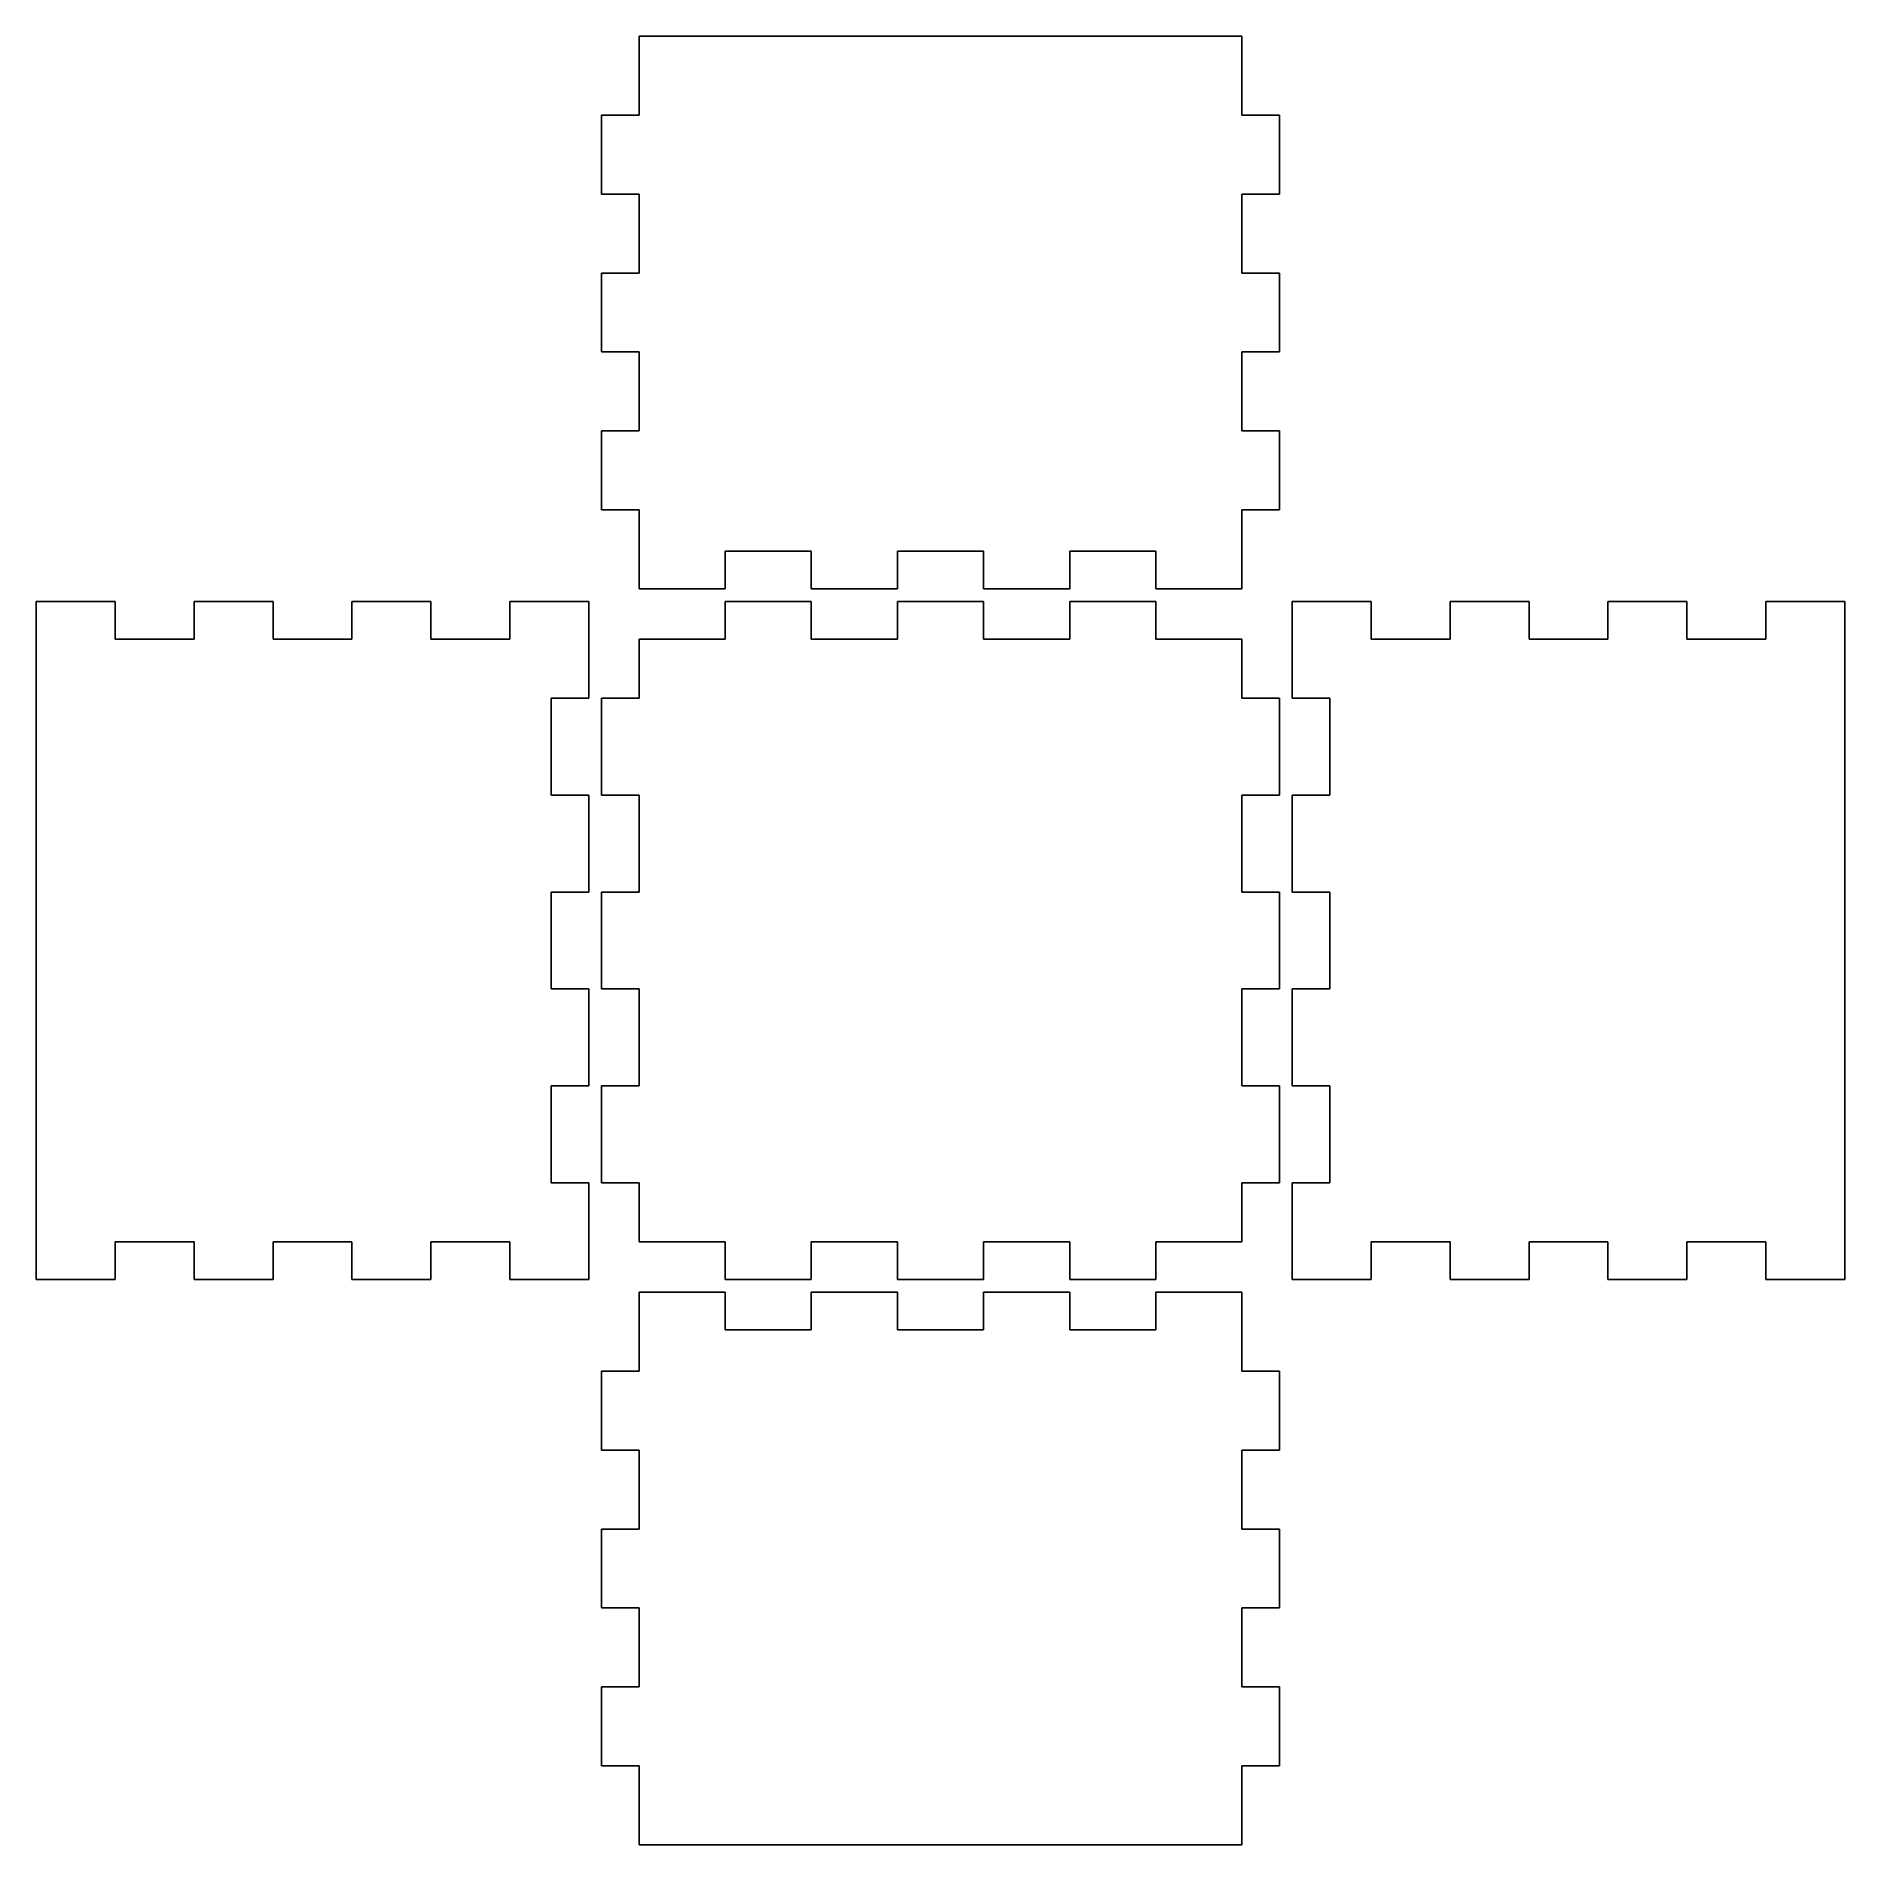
# Model space of a CAD drawing. Header units: metres. Extents: x -72 to 72, y -72 to 72.
import ezdxf

# ---------------------------------------------------------------- set-up
doc = ezdxf.new("R2010")
doc.units = ezdxf.units.M

msp = doc.modelspace()

# ---------------------------------------------------------------- linework, layer by layer
for p, q in [((24, 72), (-24, 72)), ((-24, 72), (-24, 65.7143)), ((24, 65.7143), (24, 72)), ((-24, 65.7143), (-27, 65.7143)), ((-27, 65.7143), (-27, 59.4286)), ((27, 65.7143), (24, 65.7143)), ((27, 59.4286), (27, 65.7143)), ((-27, 59.4286), (-24, 59.4286)), ((-24, 59.4286), (-24, 53.1429)), ((24, 53.1429), (24, 59.4286)), ((24, 59.4286), (27, 59.4286)), ((-24, 53.1429), (-27, 53.1429)), ((-27, 53.1429), (-27, 46.8571)), ((27, 53.1429), (24, 53.1429)), ((27, 46.8571), (27, 53.1429)), ((-27, 46.8571), (-24, 46.8571)), ((-24, 46.8571), (-24, 40.5714)), ((24, 40.5714), (24, 46.8571)), ((24, 46.8571), (27, 46.8571)), ((-24, 40.5714), (-27, 40.5714)), ((-27, 40.5714), (-27, 34.2857)), ((27, 40.5714), (24, 40.5714)), ((27, 34.2857), (27, 40.5714)), ((-27, 34.2857), (-24, 34.2857)), ((-24, 34.2857), (-24, 28)), ((24, 28), (24, 34.2857)), ((24, 34.2857), (27, 34.2857)), ((-17.1429, 31), (-10.2857, 31)), ((-17.1429, 28), (-17.1429, 31)), ((-10.2857, 31), (-10.2857, 28)), ((-3.42856, 28), (-3.42856, 31)), ((-3.42856, 31), (3.42856, 31)), ((3.42856, 31), (3.42856, 28)), ((10.2857, 28), (10.2857, 31)), ((10.2857, 31), (17.1429, 31)), ((17.1429, 31), (17.1429, 28)), ((-24, 28), (-17.1429, 28)), ((-10.2857, 28), (-3.42856, 28)), ((3.42856, 28), (10.2857, 28)), ((17.1429, 28), (24, 28)), ((-65.7143, 27), (-72, 27)), ((-72, 27), (-72, -27)), ((-65.7143, 24), (-65.7143, 27)), ((-53.1429, 27), (-59.4286, 27)), ((-59.4286, 27), (-59.4286, 24)), ((-53.1429, 24), (-53.1429, 27)), ((-40.5714, 27), (-46.8571, 27)), ((-46.8571, 27), (-46.8571, 24)), ((-40.5714, 24), (-40.5714, 27)), ((-28, 27), (-34.2857, 27)), ((-34.2857, 27), (-34.2857, 24)), ((-28, 19.2857), (-28, 27)), ((-10.2857, 27), (-17.1429, 27)), ((-17.1429, 27), (-17.1429, 24)), ((-10.2857, 24), (-10.2857, 27)), ((3.42856, 27), (-3.42856, 27)), ((-3.42856, 27), (-3.42856, 24)), ((3.42856, 24), (3.42856, 27)), ((17.1429, 27), (10.2857, 27)), ((10.2857, 27), (10.2857, 24)), ((17.1429, 24), (17.1429, 27)), ((34.2857, 27), (28, 27)), ((28, 27), (28, 19.2857)), ((34.2857, 24), (34.2857, 27)), ((46.8571, 27), (40.5714, 27)), ((40.5714, 27), (40.5714, 24)), ((46.8571, 24), (46.8571, 27)), ((59.4286, 27), (53.1429, 27)), ((53.1429, 27), (53.1429, 24)), ((59.4286, 24), (59.4286, 27)), ((72, 27), (65.7143, 27)), ((65.7143, 27), (65.7143, 24)), ((72, -27), (72, 27)), ((-59.4286, 24), (-65.7143, 24)), ((-46.8571, 24), (-53.1429, 24)), ((-34.2857, 24), (-40.5714, 24)), ((-17.1429, 24), (-24, 24)), ((-24, 24), (-24, 19.2857)), ((-3.42856, 24), (-10.2857, 24)), ((10.2857, 24), (3.42856, 24)), ((24, 24), (17.1429, 24)), ((24, 19.2857), (24, 24)), ((40.5714, 24), (34.2857, 24)), ((53.1429, 24), (46.8571, 24)), ((65.7143, 24), (59.4286, 24)), ((-31, 11.5714), (-31, 19.2857)), ((-31, 19.2857), (-28, 19.2857)), ((-24, 19.2857), (-27, 19.2857)), ((-27, 19.2857), (-27, 11.5714)), ((27, 19.2857), (24, 19.2857)), ((27, 11.5714), (27, 19.2857)), ((28, 19.2857), (31, 19.2857)), ((31, 19.2857), (31, 11.5714)), ((-28, 11.5714), (-31, 11.5714)), ((-28, 3.85713), (-28, 11.5714)), ((-27, 11.5714), (-24, 11.5714)), ((-24, 11.5714), (-24, 3.85715)), ((24, 3.85715), (24, 11.5714)), ((24, 11.5714), (27, 11.5714)), ((31, 11.5714), (28, 11.5714)), ((28, 11.5714), (28, 3.85713)), ((-31, -3.85713), (-31, 3.85713)), ((-31, 3.85713), (-28, 3.85713)), ((-24, 3.85715), (-27, 3.85715)), ((-27, 3.85715), (-27, -3.85715)), ((27, 3.85715), (24, 3.85715)), ((27, -3.85715), (27, 3.85715)), ((28, 3.85713), (31, 3.85713)), ((31, 3.85713), (31, -3.85713)), ((-28, -3.85713), (-31, -3.85713)), ((-28, -11.5714), (-28, -3.85713)), ((-27, -3.85715), (-24, -3.85715)), ((-24, -3.85715), (-24, -11.5714)), ((24, -11.5714), (24, -3.85715)), ((24, -3.85715), (27, -3.85715)), ((31, -3.85713), (28, -3.85713)), ((28, -3.85713), (28, -11.5714)), ((-31, -19.2857), (-31, -11.5714)), ((-31, -11.5714), (-28, -11.5714)), ((-24, -11.5714), (-27, -11.5714)), ((-27, -11.5714), (-27, -19.2857)), ((27, -11.5714), (24, -11.5714)), ((27, -19.2857), (27, -11.5714)), ((28, -11.5714), (31, -11.5714)), ((31, -11.5714), (31, -19.2857)), ((-28, -19.2857), (-31, -19.2857)), ((-28, -27), (-28, -19.2857)), ((-27, -19.2857), (-24, -19.2857)), ((-24, -19.2857), (-24, -24)), ((24, -24), (24, -19.2857)), ((24, -19.2857), (27, -19.2857)), ((31, -19.2857), (28, -19.2857)), ((28, -19.2857), (28, -27)), ((-65.7143, -24), (-59.4286, -24)), ((-65.7143, -27), (-65.7143, -24)), ((-59.4286, -24), (-59.4286, -27)), ((-53.1429, -27), (-53.1429, -24)), ((-53.1429, -24), (-46.8571, -24)), ((-46.8571, -24), (-46.8571, -27)), ((-40.5714, -27), (-40.5714, -24)), ((-40.5714, -24), (-34.2857, -24)), ((-34.2857, -24), (-34.2857, -27)), ((-24, -24), (-17.1429, -24)), ((-17.1429, -24), (-17.1429, -27)), ((-10.2857, -24), (-3.42856, -24)), ((-10.2857, -27), (-10.2857, -24)), ((-3.42856, -24), (-3.42856, -27)), ((3.42856, -27), (3.42856, -24)), ((3.42856, -24), (10.2857, -24)), ((10.2857, -24), (10.2857, -27)), ((17.1429, -27), (17.1429, -24)), ((17.1429, -24), (24, -24)), ((34.2857, -24), (40.5714, -24)), ((34.2857, -27), (34.2857, -24)), ((40.5714, -24), (40.5714, -27)), ((46.8571, -27), (46.8571, -24)), ((46.8571, -24), (53.1429, -24)), ((53.1429, -24), (53.1429, -27)), ((59.4286, -27), (59.4286, -24)), ((59.4286, -24), (65.7143, -24)), ((65.7143, -24), (65.7143, -27)), ((-72, -27), (-65.7143, -27)), ((-59.4286, -27), (-53.1429, -27)), ((-46.8571, -27), (-40.5714, -27)), ((-34.2857, -27), (-28, -27)), ((-17.1429, -27), (-10.2857, -27)), ((-3.42856, -27), (3.42856, -27)), ((10.2857, -27), (17.1429, -27)), ((28, -27), (34.2857, -27)), ((40.5714, -27), (46.8571, -27)), ((53.1429, -27), (59.4286, -27)), ((65.7143, -27), (72, -27)), ((-17.1429, -28), (-24, -28)), ((-24, -28), (-24, -34.2857)), ((-17.1429, -31), (-17.1429, -28)), ((-3.42856, -28), (-10.2857, -28)), ((-10.2857, -28), (-10.2857, -31)), ((-3.42856, -31), (-3.42856, -28)), ((10.2857, -28), (3.42856, -28)), ((3.42856, -28), (3.42856, -31)), ((10.2857, -31), (10.2857, -28)), ((24, -28), (17.1429, -28)), ((17.1429, -28), (17.1429, -31)), ((24, -34.2857), (24, -28)), ((-10.2857, -31), (-17.1429, -31)), ((3.42856, -31), (-3.42856, -31)), ((17.1429, -31), (10.2857, -31)), ((-24, -34.2857), (-27, -34.2857)), ((-27, -34.2857), (-27, -40.5714)), ((27, -34.2857), (24, -34.2857)), ((27, -40.5714), (27, -34.2857)), ((-27, -40.5714), (-24, -40.5714)), ((-24, -40.5714), (-24, -46.8571)), ((24, -46.8571), (24, -40.5714)), ((24, -40.5714), (27, -40.5714)), ((-24, -46.8571), (-27, -46.8571)), ((-27, -46.8571), (-27, -53.1429)), ((27, -46.8571), (24, -46.8571)), ((27, -53.1429), (27, -46.8571)), ((-27, -53.1429), (-24, -53.1429)), ((-24, -53.1429), (-24, -59.4286)), ((24, -59.4286), (24, -53.1429)), ((24, -53.1429), (27, -53.1429)), ((-24, -59.4286), (-27, -59.4286)), ((-27, -59.4286), (-27, -65.7143)), ((27, -59.4286), (24, -59.4286)), ((27, -65.7143), (27, -59.4286)), ((-27, -65.7143), (-24, -65.7143)), ((-24, -65.7143), (-24, -72)), ((24, -65.7143), (27, -65.7143)), ((24, -72), (24, -65.7143)), ((-24, -72), (24, -72))]:
    msp.add_line(p, q)

doc.saveas('drawing.dxf')
